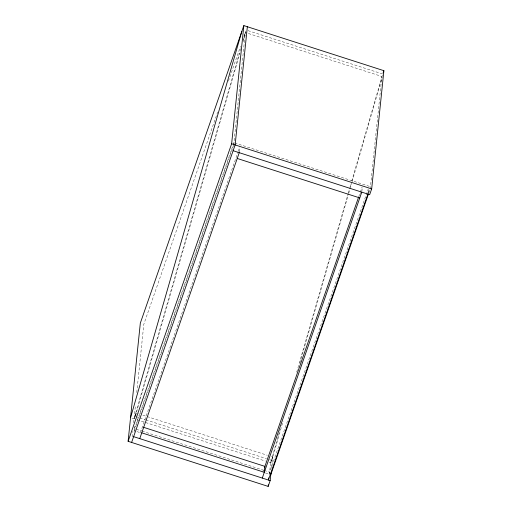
<?xml version="1.0" encoding="UTF-8"?>
<svg xmlns="http://www.w3.org/2000/svg" width="512" height="512" viewBox="0 0 512 512"><rect width="100%" height="100%" fill="white"/><g stroke="black" fill="none" stroke-linecap="round" stroke-linejoin="round"><path stroke-width="0.38" stroke-dasharray="2.56 1.92" d="M132.179 436.922L132.762 431.328M133.645 422.739L135.462 405.152M136.774 392.461L143.827 324.237L217.658 112.058M134.08 432.218L134.682 426.406M135.821 415.373L136.07 413.011L138.342 413.747M233.696 145.158L245.338 32.512L381.875 76.474L370.272 188.762L368.698 193.286M239.322 151.942L239.782 147.507M269.376 474.579L270.598 462.758L280.109 429.741M271.552 467.219L272.608 456.973L271.091 456.486M360.154 194.227L360.307 192.749M361.862 191.398L362.317 186.963M368.064 192.634L368.448 188.941M240.691 48.64L134.054 418.797L131.955 418.118M243.123 40.192L245.338 32.512M136.07 413.011L134.054 418.797L135.251 416.442L239.891 53.197M243.206 41.677L245.862 32.461M296.704 372.141L348.026 193.971M348.25 193.203L349.798 187.834M350.016 187.066L350.906 183.994M351.789 180.922L382.63 74.304M269.082 462.272L270.598 462.758L271.789 460.41L283.072 421.242M299.885 362.874L348.557 193.926M348.781 193.158L351.878 182.406M352.096 181.638L382.182 77.197M228.429 81.094L240.518 46.362M243.93 36.544L245.837 31.066M233.946 142.733L134.451 428.672L141.274 430.874M134.234 430.739L233.466 145.555M140.365 432.717L238.022 152.051M238.285 151.296L239.859 146.771M262.899 472.166L263.686 469.907M358.72 196.787L360.032 193.018M360.294 192.262L362.144 186.95M270.598 462.758L272.608 456.973M269.024 474.144L368.262 188.954M368.384 192.73L369.958 188.205M248.045 30.65L383.072 74.125M234.701 142.976L370.483 186.694M142.893 415.213L267.302 455.264M135.251 416.442L139.04 417.664M139.802 417.907L145.107 419.616M145.869 419.866L266.483 458.701M269.517 459.674L271.789 460.41M137.088 419.776L265.286 461.05M142.035 431.117L263.405 470.195M264.166 470.438L270.234 472.39M136.96 431.616L141.062 432.941M265.466 472.998L269.261 474.214"/><path stroke-width="0.77" d="M270.918 473.325L270.17 480.614L268.154 486.4L128.109 441.312L140.326 323.11L243.846 25.6L383.891 70.688L371.674 188.89L369.664 194.675L233.12 150.707M128.109 441.312L231.629 143.795L243.846 25.6M247.347 26.726L235.136 144.922L131.61 442.438M268.646 477.837L268.416 480.051L368.122 193.485M268.154 486.4L268.314 484.826M130.554 417.67L241.83 31.386M139.75 438.624L239.245 152.678M383.136 72.858L383.891 70.688M264.41 467.827L358.458 197.542M262.291 478.08L361.786 192.134M270.778 474.707L368.435 194.042M231.629 143.795L371.674 188.89M237.235 158.464L359.77 197.92M143.136 427.174L264.915 466.381L264.301 472.294L141.766 432.838M133.626 436.653L270.17 480.614"/></g></svg>
